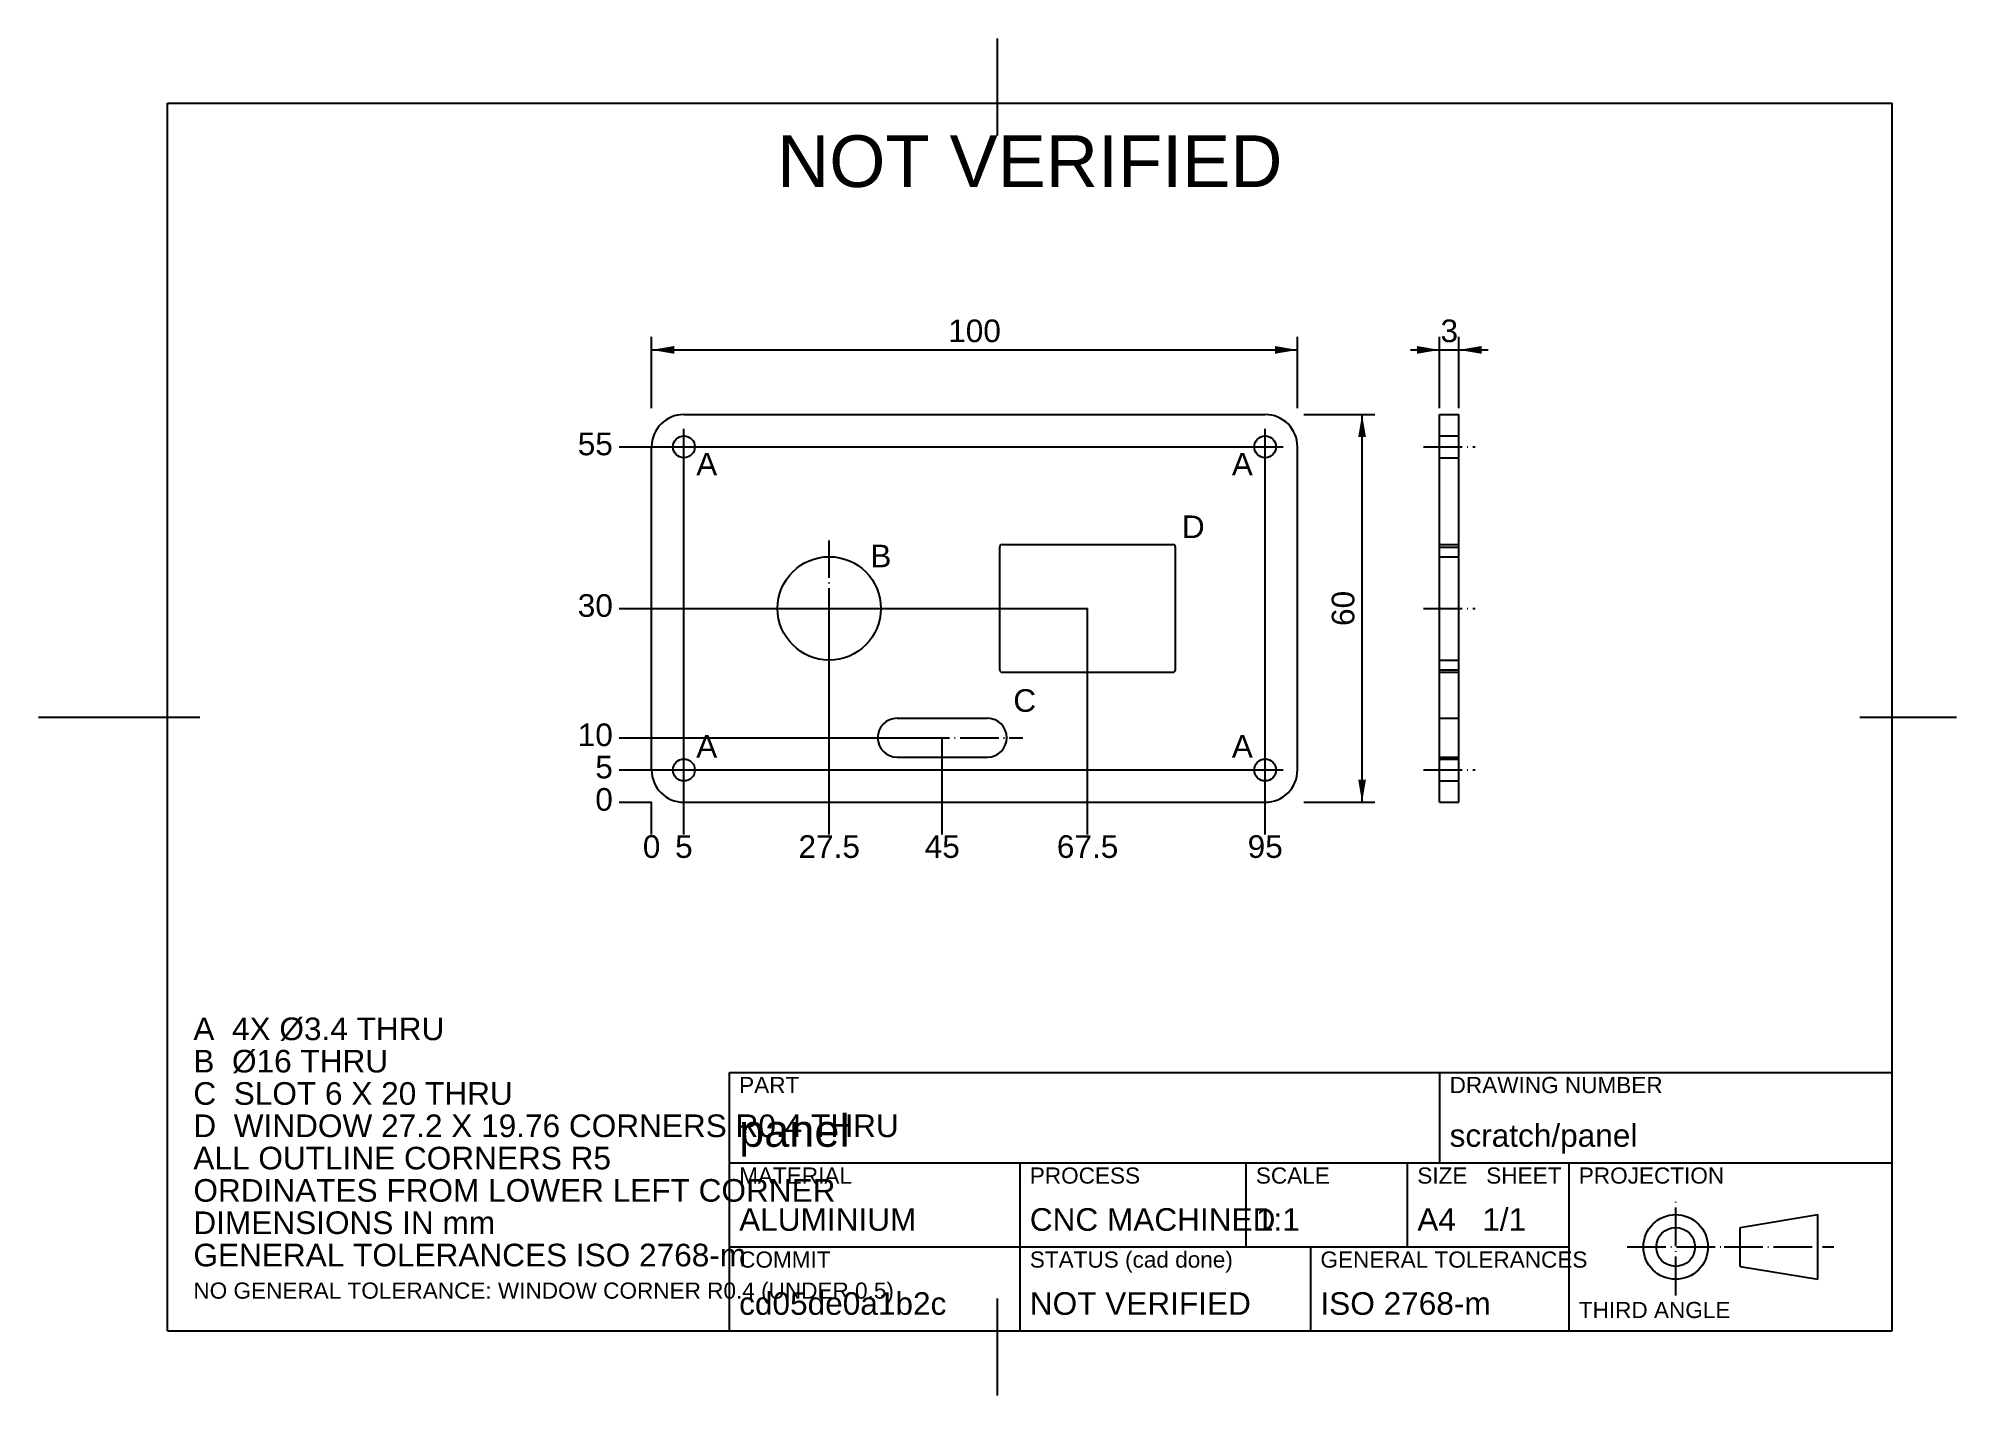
# Model space of a CAD drawing. Header units: millimetres. Extents: x 0 to 297, y 0 to 210.
import ezdxf
from ezdxf.enums import TextEntityAlignment as Align

# ---------------------------------------------------------------- set-up
doc = ezdxf.new("R2010")
doc.units = ezdxf.units.MM
doc.linetypes.add('CENTER', pattern=[7.625, 6, -0.75, 0.125, -0.75])
doc.linetypes.add('DASHED', pattern=[3.75, 3, -0.75])
for name, color, linetype in [('CENTRE', 1, 'CENTER'), ('DIM_ORD', 3, 'CONTINUOUS'), ('DIM_TEXT', 7, 'CONTINUOUS'), ('DIMENSION', 3, 'CONTINUOUS'), ('FRAME', 7, 'CONTINUOUS'), ('HIDDEN', 5, 'DASHED'), ('MARKS', 7, 'CONTINUOUS'), ('NOT_VERIFIED', 1, 'CONTINUOUS'), ('SMOOTH', 7, 'CONTINUOUS'), ('TEXT', 7, 'CONTINUOUS'), ('TITLE', 7, 'CONTINUOUS'), ('VISIBLE', 7, 'CONTINUOUS')]:
    doc.layers.add(name, color=color, linetype=linetype)
doc.styles.get("Standard").update_dxf_attribs({"font": 'arial.ttf'})

msp = doc.modelspace()

# ---------------------------------------------------------------- linework, layer by layer
at = {"layer": 'CENTRE'}
for p, q in [((99.946, 143.6), (99.946, 150)), ((189.946, 143.6), (189.946, 150)), ((96.746, 146.8), (103.146, 146.8)), ((186.746, 146.8), (193.146, 146.8)), ((214.446, 146.8), (222.446, 146.8)), ((122.446, 111.3), (122.446, 132.3)), ((111.946, 121.8), (132.946, 121.8)), ((214.446, 121.8), (222.446, 121.8)), ((127.446, 101.8), (152.446, 101.8)), ((99.946, 93.6), (99.946, 100)), ((189.946, 93.6), (189.946, 100)), ((96.746, 96.8), (103.146, 96.8)), ((186.746, 96.8), (193.146, 96.8)), ((214.446, 96.8), (222.446, 96.8)), ((253.5, 15.5), (253.5, 30.5)), ((246, 23), (261, 23)), ((261, 23), (278, 23))]:
    msp.add_line(p, q, dxfattribs=at)
at = {"layer": 'DIM_ORD'}
for p, q in [((89.946, 146.8), (189.946, 146.8)), ((99.946, 86.8), (99.946, 146.8)), ((189.946, 86.8), (189.946, 146.8)), ((89.946, 121.8), (162.446, 121.8)), ((122.446, 86.8), (122.446, 121.8)), ((162.446, 86.8), (162.446, 121.8)), ((89.946, 101.8), (139.946, 101.8)), ((139.946, 86.8), (139.946, 101.8)), ((89.946, 96.8), (189.946, 96.8)), ((89.946, 91.8), (94.946, 91.8)), ((94.946, 86.8), (94.946, 91.8))]:
    msp.add_line(p, q, dxfattribs=at)
at = {"layer": 'DIMENSION'}
for p, q in [((94.946, 152.8), (94.946, 163.8)), ((194.946, 152.8), (194.946, 163.8)), ((216.946, 152.8), (216.946, 163.8)), ((219.946, 152.8), (219.946, 163.8)), ((94.946, 161.8), (194.946, 161.8)), ((212.446, 161.8), (216.946, 161.8)), ((216.946, 161.8), (219.946, 161.8)), ((219.946, 161.8), (224.446, 161.8)), ((195.946, 151.8), (206.946, 151.8)), ((204.946, 91.8), (204.946, 151.8)), ((195.946, 91.8), (206.946, 91.8))]:
    msp.add_line(p, q, dxfattribs=at)
for points in [[(94.946, 161.8), (98.446, 161.2), (98.446, 162.4)], [(194.946, 161.8), (191.446, 162.4), (191.446, 161.2)], [(216.946, 161.8), (213.446, 162.4), (213.446, 161.2)], [(219.946, 161.8), (223.446, 161.2), (223.446, 162.4)], [(204.946, 151.8), (204.346, 148.3), (205.546, 148.3)], [(204.946, 91.8), (205.546, 95.3), (204.346, 95.3)]]:
    msp.add_solid(points, dxfattribs=at)
at = {"layer": 'FRAME'}
for p, q in [((20, 200), (287, 200)), ((20, 10), (20, 200)), ((287, 10), (287, 200)), ((107, 50), (287, 50)), ((107, 10), (107, 50)), ((287, 10), (287, 50)), ((20, 10), (287, 10)), ((107, 10), (287, 10))]:
    msp.add_line(p, q, dxfattribs=at)
at = {"layer": 'HIDDEN'}
for p, q in [((216.946, 148.5), (219.946, 148.5)), ((216.946, 145.1), (219.946, 145.1)), ((216.946, 131.68), (219.946, 131.68)), ((216.946, 131.28), (219.946, 131.28)), ((216.946, 129.8), (219.946, 129.8)), ((216.946, 113.8), (219.946, 113.8)), ((216.946, 112.32), (219.946, 112.32)), ((216.946, 111.92), (219.946, 111.92)), ((216.946, 104.8), (219.946, 104.8)), ((216.946, 98.8), (219.946, 98.8)), ((216.946, 98.5), (219.946, 98.5)), ((216.946, 95.1), (219.946, 95.1))]:
    msp.add_line(p, q, dxfattribs=at)
at = {"layer": 'MARKS'}
for p, q in [((148.5, 195), (148.5, 210)), ((0, 105), (25, 105)), ((282, 105), (297, 105)), ((148.5, 0), (148.5, 15))]:
    msp.add_line(p, q, dxfattribs=at)
at = {"layer": 'SMOOTH'}
for p, q in [((216.946, 146.8), (219.946, 146.8)), ((216.946, 96.8), (219.946, 96.8))]:
    msp.add_line(p, q, dxfattribs=at)
at = {"layer": 'TITLE'}
for p, q in [((107, 50), (217, 50)), ((107, 36), (107, 50)), ((217, 36), (217, 50)), ((217, 50), (287, 50)), ((217, 36), (217, 50)), ((287, 36), (287, 50)), ((107, 36), (217, 36)), ((107, 36), (152, 36)), ((107, 23), (107, 36)), ((152, 23), (152, 36)), ((152, 36), (187, 36)), ((152, 23), (152, 36)), ((187, 23), (187, 36)), ((187, 36), (212, 36)), ((187, 23), (187, 36)), ((212, 23), (212, 36)), ((212, 36), (237, 36)), ((212, 23), (212, 36)), ((217, 36), (287, 36)), ((237, 23), (237, 36)), ((237, 36), (287, 36)), ((237, 10), (237, 36)), ((287, 10), (287, 36)), ((263.5, 26), (275.5, 28)), ((275.5, 18), (275.5, 28)), ((263.5, 20), (263.5, 26)), ((107, 23), (152, 23)), ((107, 23), (152, 23)), ((107, 10), (107, 23)), ((152, 23), (187, 23)), ((152, 10), (152, 23)), ((152, 23), (197, 23)), ((152, 10), (152, 23)), ((187, 23), (212, 23)), ((197, 10), (197, 23)), ((197, 23), (237, 23)), ((197, 10), (197, 23)), ((212, 23), (237, 23)), ((237, 10), (237, 23)), ((263.5, 20), (275.5, 18)), ((107, 10), (152, 10)), ((152, 10), (197, 10)), ((197, 10), (237, 10)), ((237, 10), (287, 10))]:
    msp.add_line(p, q, dxfattribs=at)
for radius in [5, 3]:
    msp.add_circle((253.5, 23), radius, dxfattribs=at)
at = {"layer": 'VISIBLE'}
for p, q in [((99.946, 151.8), (189.946, 151.8)), ((216.946, 91.8), (216.946, 151.8)), ((216.946, 151.8), (219.946, 151.8)), ((219.946, 91.8), (219.946, 151.8)), ((94.946, 96.8), (94.946, 146.8)), ((194.946, 96.8), (194.946, 146.8)), ((148.846, 112.32), (148.846, 131.28)), ((149.246, 131.68), (175.646, 131.68)), ((176.046, 112.32), (176.046, 131.28)), ((149.246, 111.92), (175.646, 111.92)), ((132.946, 104.8), (146.946, 104.8)), ((132.946, 98.8), (146.946, 98.8)), ((99.946, 91.8), (189.946, 91.8)), ((216.946, 91.8), (219.946, 91.8))]:
    msp.add_line(p, q, dxfattribs=at)
for centre, radius in [((99.946, 146.8), 1.7), ((189.946, 146.8), 1.7), ((122.446, 121.8), 8), ((99.946, 96.8), 1.7), ((189.946, 96.8), 1.7)]:
    msp.add_circle(centre, radius, dxfattribs=at)
for centre, radius, start, end in [((99.946, 146.8), 5, 90, 180), ((189.946, 146.8), 5, 0, 90), ((149.246, 131.28), 0.4, 90, 180), ((175.646, 131.28), 0.4, 0, 90), ((149.246, 112.32), 0.4, 180, -90), ((175.646, 112.32), 0.4, -90, 0), ((132.946, 101.8), 3, 90, -90), ((146.946, 101.8), 3, -90, 90), ((99.946, 96.8), 5, 180, -90), ((189.946, 96.8), 5, -90, 0)]:
    msp.add_arc(centre, radius, start, end, dxfattribs=at)

# ---------------------------------------------------------------- texts
at = {"layer": 'DIM_ORD'}
for s, p in [('55', (88.946, 145.5)), ('30', (88.946, 120.5)), ('10', (88.946, 100.5)), ('5', (88.946, 95.5)), ('0', (88.946, 90.5))]:
    msp.add_text(s, height=3.5, dxfattribs=at).set_placement(p, align=Align.RIGHT)
for s, p in [('0', (94.946, 83.2)), ('5', (99.946, 83.2)), ('27.5', (122.446, 83.2)), ('45', (139.946, 83.2)), ('67.5', (162.446, 83.2)), ('95', (189.946, 83.2))]:
    msp.add_text(s, height=3.5, dxfattribs=at).set_placement(p, align=Align.CENTER)
at = {"layer": 'DIM_TEXT'}
for s, p in [('100', (144.946, 163)), ('3', (218.446, 163))]:
    msp.add_text(s, height=3.5, dxfattribs=at).set_placement(p, align=Align.CENTER)
msp.add_text('60', height=3.5, rotation=90, dxfattribs=at).set_placement((203.746, 121.8), align=Align.CENTER)
at = {"layer": 'NOT_VERIFIED'}
msp.add_text('NOT VERIFIED', height=8, dxfattribs=at).set_placement((153.5, 187), align=Align.CENTER)
msp.add_text('NOT VERIFIED', height=3.5, dxfattribs=at).set_placement((153.5, 12.5))
at = {"layer": 'TEXT'}
for s, height, p in [('A', 3.5, (101.855, 142.371)), ('D', 3.5, (177.046, 132.68)), ('B', 3.5, (128.81, 128.164)), ('C', 3.5, (150.946, 105.8)), ('A', 3.5, (101.855, 98.709)), ('A  4X %%c3.4 THRU', 3.5, (24, 55)), ('B  %%c16 THRU', 3.5, (24, 50)), ('C  SLOT 6 X 20 THRU', 3.5, (24, 45)), ('PART', 2.5, (108.5, 46.8)), ('DRAWING NUMBER', 2.5, (218.5, 46.8)), ('D  WINDOW 27.2 X 19.76 CORNERS R0.4 THRU', 3.5, (24, 40)), ('panel', 5, (108.5, 38.5)), ('scratch/panel', 3.5, (218.5, 38.5)), ('ALL OUTLINE CORNERS R5', 3.5, (24, 35)), ('ORDINATES FROM LOWER LEFT CORNER', 3.5, (24, 30)), ('MATERIAL', 2.5, (108.5, 32.8)), ('PROCESS', 2.5, (153.5, 32.8)), ('SCALE', 2.5, (188.5, 32.8)), ('SIZE   SHEET', 2.5, (213.5, 32.8)), ('PROJECTION', 2.5, (238.5, 32.8)), ('DIMENSIONS IN mm', 3.5, (24, 25)), ('ALUMINIUM', 3.5, (108.5, 25.5)), ('CNC MACHINED', 3.5, (153.5, 25.5)), ('1:1', 3.5, (188.5, 25.5)), ('A4   1/1', 3.5, (213.5, 25.5)), ('GENERAL TOLERANCES ISO 2768-m', 3.5, (24, 20)), ('COMMIT', 2.5, (108.5, 19.8)), ('STATUS (cad done)', 2.5, (153.5, 19.8)), ('GENERAL TOLERANCES', 2.5, (198.5, 19.8)), ('NO GENERAL TOLERANCE: WINDOW CORNER R0.4 (UNDER 0.5)', 2.5, (24, 15)), ('cd05de0a1b2c', 3.5, (108.5, 12.5)), ('ISO 2768-m', 3.5, (198.5, 12.5)), ('THIRD ANGLE', 2.5, (238.5, 12))]:
    msp.add_text(s, height=height, dxfattribs=at).set_placement(p)
for p in [(188.037, 142.371), (188.037, 98.709)]:
    msp.add_text('A', height=3.5, dxfattribs=at).set_placement(p, align=Align.RIGHT)

doc.saveas('drawing.dxf')
